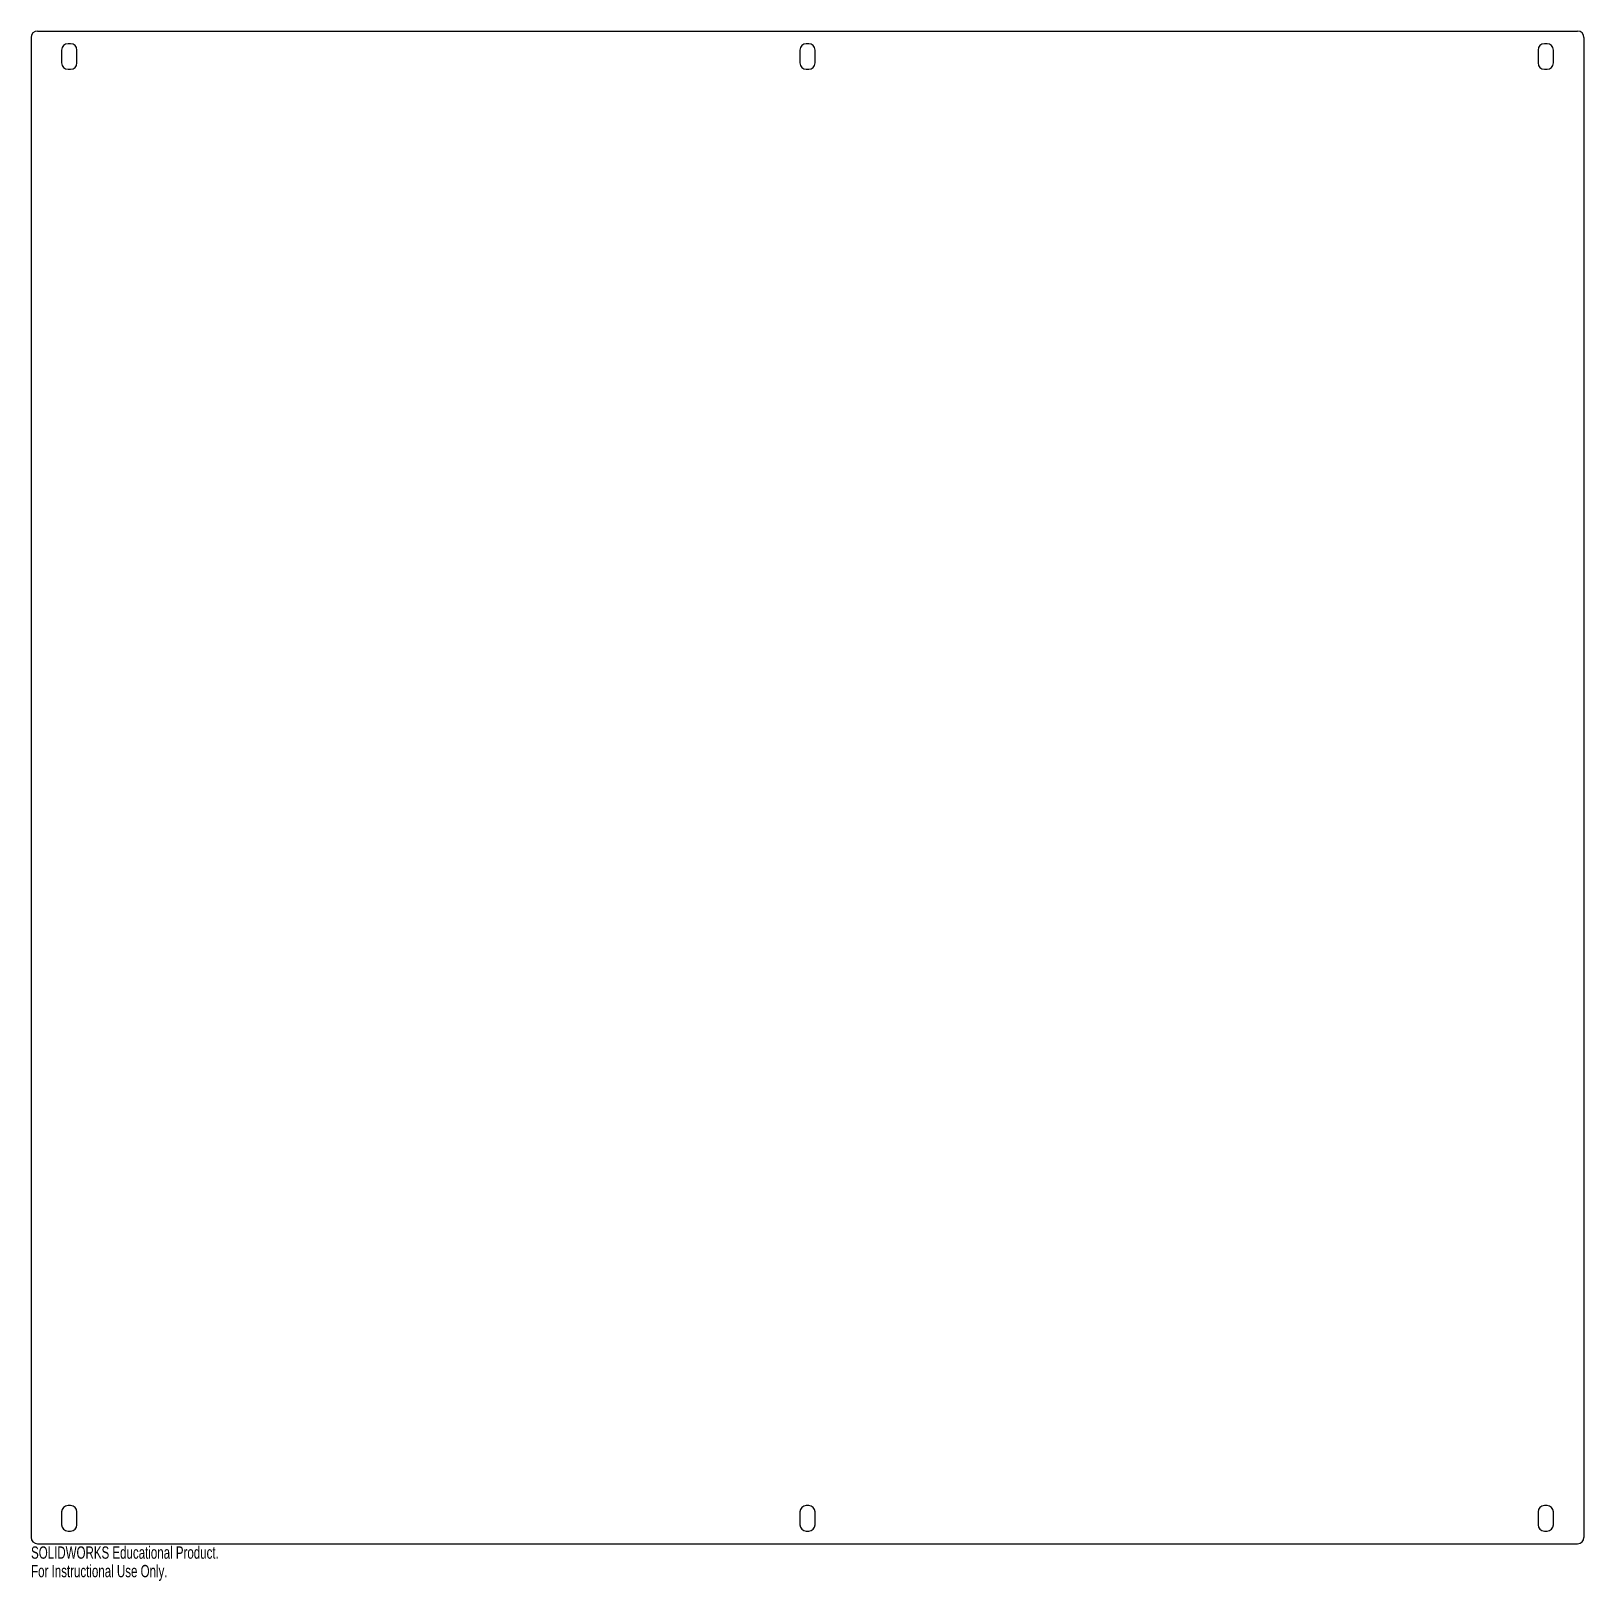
# Model space of a CAD drawing. Header units: inches. Extents: x -8.9 to 15.1, y -13.7 to 10.3.
import ezdxf

# ---------------------------------------------------------------- set-up
doc = ezdxf.new("R2010")
doc.units = ezdxf.units.IN
doc.header["$MEASUREMENT"] = 0
doc.styles.add('SLDTEXTSTYLE0', font='TXT', dxfattribs={"width": 0.7})

msp = doc.modelspace()

# ---------------------------------------------------------------- linework, layer by layer
at = {"color": 7, "linetype": 'Continuous', "lineweight": 25}
for p, q in [((-8.857, 10.165), (-8.857, -13.01)), ((-8.757, 10.265), (15.043, 10.265)), ((15.143, 10.165), (15.143, -13.01)), ((-8.385, 9.97), (-8.385, 9.773)), ((-8.247, 10.068), (-8.286, 10.068)), ((-8.149, 9.773), (-8.149, 9.97)), ((3.025, 9.97), (3.025, 9.773)), ((3.162, 10.068), (3.123, 10.068)), ((3.261, 9.773), (3.261, 9.97)), ((14.434, 9.97), (14.434, 9.773)), ((14.572, 10.068), (14.532, 10.068)), ((14.67, 9.773), (14.67, 9.97)), ((-8.286, 9.674), (-8.247, 9.674)), ((3.123, 9.674), (3.162, 9.674)), ((14.532, 9.674), (14.572, 9.674)), ((-8.385, -12.618), (-8.385, -12.815)), ((-8.247, -12.52), (-8.286, -12.52)), ((-8.149, -12.815), (-8.149, -12.618)), ((3.025, -12.618), (3.025, -12.815)), ((3.162, -12.52), (3.123, -12.52)), ((3.261, -12.815), (3.261, -12.618)), ((14.434, -12.618), (14.434, -12.815)), ((14.572, -12.52), (14.532, -12.52)), ((14.67, -12.815), (14.67, -12.618)), ((-8.286, -12.913), (-8.247, -12.913)), ((3.123, -12.913), (3.162, -12.913)), ((14.532, -12.913), (14.572, -12.913)), ((-8.757, -13.11), (15.043, -13.11))]:
    msp.add_line(p, q, dxfattribs=at)
for centre, radius, start, end in [((-8.757, 10.165), 0.1, 90, 180), ((15.043, 10.165), 0.1, 0, 90), ((-8.286, 9.97), 0.0984, 90, 180), ((-8.247, 9.97), 0.0984, 0, 90), ((3.123, 9.97), 0.0984, 90, 180), ((3.162, 9.97), 0.0984, 0, 90), ((14.532, 9.97), 0.0984, 90, 180), ((14.572, 9.97), 0.0984, 0, 90), ((-8.286, 9.773), 0.0984, 180, 270), ((-8.247, 9.773), 0.0984, 270, 0), ((3.123, 9.773), 0.0984, 180, 270), ((3.162, 9.773), 0.0984, 270, 0), ((14.532, 9.773), 0.0984, 180, 270), ((14.572, 9.773), 0.0984, 270, 0), ((-8.286, -12.618), 0.0984, 90, 180), ((-8.247, -12.618), 0.0984, 0, 90), ((3.123, -12.618), 0.0984, 90, 180), ((3.162, -12.618), 0.0984, 0, 90), ((14.532, -12.618), 0.0984, 90, 180), ((14.572, -12.618), 0.0984, 0, 90), ((-8.286, -12.815), 0.0984, 180, 270), ((-8.247, -12.815), 0.0984, 270, 0), ((3.123, -12.815), 0.0984, 180, 270), ((3.162, -12.815), 0.0984, 270, 0), ((14.532, -12.815), 0.0984, 180, 270), ((14.572, -12.815), 0.0984, 270, 0), ((-8.757, -13.01), 0.1, 180, 270), ((15.043, -13.01), 0.1, 270, 0)]:
    msp.add_arc(centre, radius, start, end, dxfattribs=at)

# ---------------------------------------------------------------- texts
at = {"color": 7, "linetype": 'Continuous', "char_height": 0.1903, "attachment_point": 1, "style": 'SLDTEXTSTYLE0'}
for s, insert in [('SOLIDWORKS Educational Product.', (-8.857, -13.15)), ('For Instructional Use Only.', (-8.857, -13.436))]:
    msp.add_mtext(s, dxfattribs=dict(at, insert=insert))

doc.saveas('drawing.dxf')
